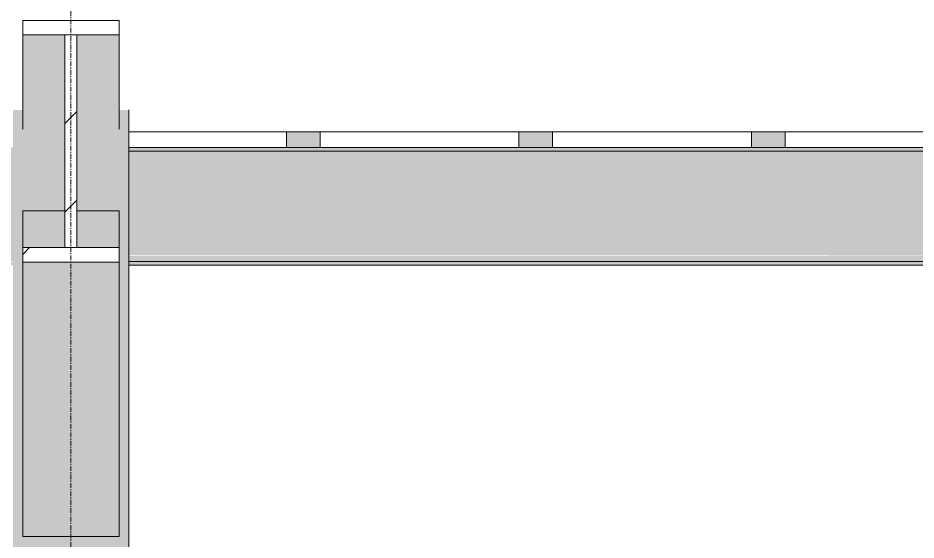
# Model space of a CAD drawing. Header units: inches. Extents: x -54880 to -186, y -132 to 853.
# Drawn here: x -12447.8 to -12354.5, y 293.1 to 347.3 of the extents above; entities that cross this region are included whole.
import ezdxf

# ---------------------------------------------------------------- set-up
doc = ezdxf.new("R2010")
doc.units = ezdxf.units.IN
doc.header["$MEASUREMENT"] = 0
doc.linetypes.add('Grid Line 1_2_', pattern=[0.875, 0.5, -0.125, 0.125, -0.125])
for name, color, linetype, lineweight in [('A-CLNG', 13, 'Continuous', 9), ('S-BEAM', 12, 'Continuous', 9), ('S-GRID', 1, 'Continuous', 9)]:
    doc.layers.add(name, color=color, linetype=linetype, lineweight=lineweight)
pattern_1 = [(45, (-38416.292, 98.42), (-19.00703, 19.00703), []), (45, (-38416.292, 127.22), (-19.00703, 19.00703), [])]

# ---------------------------------------------------------------- blocks, each defined once
blk = doc.blocks.new('W-Wide Flange - W12X26-1075749-Section 6')
at = {"layer": 'S-BEAM'}
h = blk.add_hatch(color=256, dxfattribs=at)
h.paths.add_polyline_path([(-22802.14, 333.447), (-22802.14, 333.826), (-23079.89, 333.826), (-23079.89, 333.447), (-22804.309, 333.447)], flags=0)
h.paths.add_polyline_path([(-26260.39, 333.447), (-25986.89, 333.447), (-25986.89, 333.826), (-26260.39, 333.826)], flags=0)
h.paths.add_polyline_path([(-23091.89, 333.447), (-23091.89, 333.826), (-23369.39, 333.826), (-23369.39, 333.447), (-23115.342, 333.447)], flags=0)
h.paths.add_polyline_path([(-25974.89, 333.447), (-25697.39, 333.447), (-25697.39, 333.826), (-25974.89, 333.826)], flags=0)
h.paths.add_polyline_path([(-23381.39, 333.447), (-23381.39, 333.826), (-23658.89, 333.826), (-23658.89, 333.447), (-23391.816, 333.447)], flags=0)
h.paths.add_polyline_path([(-25685.39, 333.447), (-25407.89, 333.447), (-25407.89, 333.826), (-25685.39, 333.826)], flags=0)
h.paths.add_polyline_path([(-23670.89, 333.447), (-23670.89, 333.826), (-23948.39, 333.826), (-23948.39, 333.447), (-23702.85, 333.447)], flags=0)
h.paths.add_polyline_path([(-25395.89, 333.447), (-25118.39, 333.447), (-25118.39, 333.826), (-25395.89, 333.826)], flags=0)
h.paths.add_polyline_path([(-23960.39, 333.447), (-23960.39, 333.826), (-24237.89, 333.826), (-24237.89, 333.447), (-23979.324, 333.447)], flags=0)
h.paths.add_polyline_path([(-25106.39, 333.447), (-24828.89, 333.447), (-24828.89, 333.826), (-25106.39, 333.826)], flags=0)
h.paths.add_polyline_path([(-24249.89, 333.447), (-24249.89, 333.826), (-24527.39, 333.826), (-24527.39, 333.447), (-24255.798, 333.447)], flags=0)
h.paths.add_polyline_path([(-24816.89, 333.447), (-24539.39, 333.447), (-24539.39, 333.826), (-24816.89, 333.826)], flags=0)
h = blk.add_hatch(color=256, dxfattribs=at)
h.paths.add_polyline_path([(-26260.39, 332.764), (-25986.89, 332.764), (-25986.89, 333.447), (-26260.39, 333.424), (-26260.39, 332.94)], flags=0)
h.paths.add_polyline_path([(-25327.134, 332.764), (-25118.39, 332.764), (-25118.39, 333.447), (-25395.89, 333.407), (-25395.89, 332.764), (-25361.694, 332.764)], flags=0)
h.paths.add_polyline_path([(-22802.14, 332.764), (-22802.14, 333.447), (-23079.89, 333.361), (-23079.89, 332.764), (-22804.309, 332.764)], flags=0)
h.paths.add_polyline_path([(-25106.39, 332.764), (-24828.89, 332.764), (-24828.89, 333.447), (-25106.39, 333.401), (-25106.39, 332.881)], flags=0)
h.paths.add_polyline_path([(-24816.89, 332.764), (-24539.39, 332.764), (-24539.39, 333.447), (-24816.89, 333.396), (-24816.89, 332.867)], flags=0)
h.paths.add_polyline_path([(-25407.89, 332.764), (-25407.89, 333.447), (-25685.39, 333.413), (-25685.39, 332.764), (-25430.812, 332.764)], flags=0)
h.paths.add_polyline_path([(-23091.89, 332.764), (-23091.89, 333.447), (-23369.39, 333.367), (-23369.39, 332.764), (-23115.342, 332.764)], flags=0)
h.paths.add_polyline_path([(-24527.39, 332.764), (-24249.89, 332.838), (-24249.89, 333.447), (-24527.39, 333.39), (-24527.39, 332.852)], flags=0)
h.paths.add_polyline_path([(-24237.89, 332.764), (-23960.39, 332.823), (-23960.39, 333.447), (-24237.89, 333.384), (-24237.89, 332.837)], flags=0)
h.paths.add_polyline_path([(-23948.39, 332.764), (-23670.89, 332.808), (-23670.89, 333.447), (-23948.39, 333.378), (-23948.39, 332.822)], flags=0)
h.paths.add_polyline_path([(-25697.39, 332.764), (-25697.39, 333.447), (-25974.89, 333.418), (-25974.89, 332.764), (-25707.286, 332.764)], flags=0)
h.paths.add_polyline_path([(-23381.39, 332.764), (-23381.39, 333.447), (-23658.89, 333.373), (-23658.89, 332.764), (-23391.816, 332.764)], flags=0)
h = blk.add_hatch(color=256, dxfattribs=at)
h.paths.add_polyline_path([(-26260.39, 322.67), (-25986.89, 322.67), (-25986.89, 332.764), (-26260.39, 332.764), (-26260.39, 329.539)], flags=0)
h.paths.add_polyline_path([(-22802.14, 322.67), (-22802.14, 332.764), (-23079.89, 332.764), (-23079.89, 322.67), (-22804.309, 322.67)], flags=0)
h.paths.add_polyline_path([(-25974.89, 322.67), (-25697.39, 322.67), (-25697.39, 332.764), (-25974.89, 332.764)], flags=0)
h.paths.add_polyline_path([(-23091.89, 322.67), (-23091.89, 332.764), (-23369.39, 332.764), (-23369.39, 322.67), (-23115.342, 322.67)], flags=0)
h.paths.add_polyline_path([(-25685.39, 322.67), (-25407.89, 322.67), (-25407.89, 332.764), (-25685.39, 332.764)], flags=0)
h.paths.add_polyline_path([(-23381.39, 322.67), (-23381.39, 332.764), (-23658.89, 332.764), (-23658.89, 322.67), (-23391.816, 322.67)], flags=0)
h.paths.add_polyline_path([(-25395.89, 322.67), (-25118.39, 322.67), (-25118.39, 332.764), (-25395.89, 332.764)], flags=0)
h.paths.add_polyline_path([(-23670.89, 322.67), (-23670.89, 332.764), (-23948.39, 332.764), (-23948.39, 322.67), (-23702.85, 322.67)], flags=0)
h.paths.add_polyline_path([(-25106.39, 322.67), (-24828.89, 322.67), (-24828.89, 332.764), (-25106.39, 332.764)], flags=0)
h.paths.add_polyline_path([(-23960.39, 322.67), (-23960.39, 332.764), (-24237.89, 332.764), (-24237.89, 322.67), (-23979.324, 322.67)], flags=0)
h.paths.add_polyline_path([(-24816.89, 322.67), (-24539.39, 322.67), (-24539.39, 332.764), (-24816.89, 332.764)], flags=0)
h.paths.add_polyline_path([(-24249.89, 322.67), (-24249.89, 332.764), (-24527.39, 332.764), (-24527.39, 322.67), (-24255.798, 322.67)], flags=0)
h = blk.add_hatch(color=256, dxfattribs=at)
h.paths.add_polyline_path([(-24539.39, 321.987), (-24539.39, 322.67), (-24816.89, 322.596), (-24816.89, 321.987), (-24566.831, 321.987)], flags=0)
h.paths.add_polyline_path([(-26260.39, 321.987), (-25986.89, 322.073), (-25986.89, 322.67), (-26260.39, 322.67), (-26260.39, 322.01)], flags=0)
h.paths.add_polyline_path([(-22838.868, 321.987), (-22802.14, 322.01), (-22802.14, 322.67), (-23079.89, 322.67), (-23079.89, 321.987), (-22873.428, 321.987)], flags=0)
h.paths.add_polyline_path([(-25974.89, 321.987), (-25697.39, 322.067), (-25697.39, 322.67), (-25974.89, 322.655), (-25974.89, 322.008)], flags=0)
h.paths.add_polyline_path([(-25685.39, 321.987), (-25407.89, 322.061), (-25407.89, 322.67), (-25685.39, 322.64), (-25685.39, 322.006)], flags=0)
h.paths.add_polyline_path([(-23091.89, 321.987), (-23091.89, 322.67), (-23369.39, 322.67), (-23369.39, 321.987), (-23115.342, 321.987)], flags=0)
h.paths.add_polyline_path([(-25395.89, 321.987), (-25118.39, 322.055), (-25118.39, 322.67), (-25395.89, 322.626), (-25395.89, 322.004)], flags=0)
h.paths.add_polyline_path([(-25106.39, 321.987), (-24828.89, 322.05), (-24828.89, 322.67), (-25106.39, 322.611), (-25106.39, 322.002)], flags=0)
h.paths.add_polyline_path([(-23381.39, 321.987), (-23381.39, 322.67), (-23658.89, 322.67), (-23658.89, 321.987), (-23391.816, 321.987)], flags=0)
h.paths.add_polyline_path([(-23702.85, 321.987), (-23670.89, 322.027), (-23670.89, 322.67), (-23948.39, 322.67), (-23948.39, 321.987), (-23737.409, 321.987)], flags=0)
h.paths.add_polyline_path([(-24527.39, 321.987), (-24249.89, 322.038), (-24249.89, 322.67), (-24527.39, 322.67), (-24527.39, 321.998)], flags=0)
h.paths.add_polyline_path([(-24237.89, 321.987), (-23960.39, 322.033), (-23960.39, 322.67), (-24237.89, 322.67), (-24237.89, 321.996)], flags=0)
h = blk.add_hatch(color=256, dxfattribs=at)
h.paths.add_polyline_path([(-22802.14, 321.608), (-22802.14, 321.987), (-23079.89, 321.987), (-23079.89, 321.608), (-22804.309, 321.608)], flags=0)
h.paths.add_polyline_path([(-26260.39, 321.608), (-25986.89, 321.608), (-25986.89, 321.987), (-26260.39, 321.987)], flags=0)
h.paths.add_polyline_path([(-23091.89, 321.608), (-23091.89, 321.987), (-23369.39, 321.987), (-23369.39, 321.608), (-23115.342, 321.608)], flags=0)
h.paths.add_polyline_path([(-25974.89, 321.608), (-25697.39, 321.608), (-25697.39, 321.987), (-25974.89, 321.987)], flags=0)
h.paths.add_polyline_path([(-23381.39, 321.608), (-23381.39, 321.987), (-23658.89, 321.987), (-23658.89, 321.608), (-23391.816, 321.608)], flags=0)
h.paths.add_polyline_path([(-25685.39, 321.608), (-25407.89, 321.608), (-25407.89, 321.987), (-25685.39, 321.987)], flags=0)
h.paths.add_polyline_path([(-23670.89, 321.608), (-23670.89, 321.987), (-23948.39, 321.987), (-23948.39, 321.608), (-23702.85, 321.608)], flags=0)
h.paths.add_polyline_path([(-25395.89, 321.608), (-25118.39, 321.608), (-25118.39, 321.987), (-25395.89, 321.987)], flags=0)
h.paths.add_polyline_path([(-23960.39, 321.608), (-23960.39, 321.987), (-24237.89, 321.987), (-24237.89, 321.608), (-23979.324, 321.608)], flags=0)
h.paths.add_polyline_path([(-25106.39, 321.608), (-24828.89, 321.608), (-24828.89, 321.987), (-25106.39, 321.987)], flags=0)
h.paths.add_polyline_path([(-24249.89, 321.608), (-24249.89, 321.987), (-24527.39, 321.987), (-24527.39, 321.608), (-24255.798, 321.608)], flags=0)
h.paths.add_polyline_path([(-24816.89, 321.608), (-24539.39, 321.608), (-24539.39, 321.987), (-24816.89, 321.987)], flags=0)
for p, q in [((-24539.39, 333.826), (-24816.89, 333.826)), ((-24539.39, 333.447), (-24816.89, 333.447)), ((-24816.89, 321.987), (-24539.39, 321.987)), ((-24539.39, 321.608), (-24816.89, 321.608))]:
    blk.add_line(p, q, dxfattribs=at)
blk = doc.blocks.new('columns and girder2 - one-V395-Section 6')
at = {"layer": 'S-BEAM'}
h = blk.add_hatch(dxfattribs=at)
h.set_pattern_fill('FP_24', color=256, style=0, pattern_type=2)
h.set_pattern_definition(pattern_1)
h.paths.add_polyline_path([(-24827.89, 321.93), (-24817.89, 321.93), (-24817.89, 323.434), (-24827.89, 323.434)], flags=0)
h.paths.add_polyline_path([(-24827.89, 345.519), (-24817.89, 345.519), (-24817.89, 347.021), (-24827.89, 347.021)], flags=0)
h = blk.add_hatch(color=256, dxfattribs=at)
h.paths.add_polyline_path([(-24827.89, 335.721), (-24823.515, 335.721), (-24823.515, 345.519), (-24827.89, 345.519), (-24827.89, 338.914)], flags=0)
h.paths.add_polyline_path([(-24822.265, 335.721), (-24817.89, 335.721), (-24817.89, 345.519), (-24822.265, 345.519), (-24822.265, 338.914)], flags=0)
h = blk.add_hatch(dxfattribs=at)
h.set_pattern_fill('FP_24', color=256, style=0, pattern_type=2)
h.set_pattern_definition(pattern_1)
h.paths.add_polyline_path([(-24823.515, 323.434), (-24822.265, 323.434), (-24822.265, 345.519), (-24823.515, 345.519), (-24823.515, 338.914)], flags=0)
for points in [[(-24817.89, 290.852), (-24816.89, 290.852), (-24816.89, 337.719), (-24817.89, 337.719), (-24817.89, 335.721), (-24822.265, 335.721), (-24822.265, 327.257), (-24817.89, 327.257), (-24817.89, 293.435), (-24827.89, 293.435), (-24827.89, 327.257), (-24823.515, 327.257), (-24823.515, 335.721), (-24827.89, 335.721), (-24827.89, 337.719), (-24828.89, 337.719), (-24828.89, 290.852), (-24827.89, 290.852)], [(-24817.89, 293.435), (-24817.89, 321.93), (-24827.89, 321.93), (-24827.89, 293.435)]]:
    blk.add_hatch(color=256, dxfattribs=at).paths.add_polyline_path(points, flags=0)
h = blk.add_hatch(color=256, dxfattribs=at)
h.paths.add_polyline_path([(-24823.515, 323.434), (-24823.515, 327.257), (-24827.89, 327.257), (-24827.89, 323.434)], flags=0)
h.paths.add_polyline_path([(-24817.89, 323.434), (-24817.89, 327.257), (-24822.265, 327.257), (-24822.265, 323.434)], flags=0)
at = {"layer": 'S-BEAM', "lineweight": 15}
for p, q in [((-24817.89, 347.021), (-24827.89, 347.021)), ((-24827.89, 347.021), (-24827.89, 345.519)), ((-24817.89, 345.519), (-24817.89, 347.021)), ((-24827.89, 345.519), (-24817.89, 345.519)), ((-24822.265, 345.519), (-24823.515, 345.519)), ((-24823.515, 345.519), (-24823.515, 323.434)), ((-24822.265, 323.434), (-24822.265, 345.519)), ((-24817.89, 323.434), (-24827.89, 323.434)), ((-24827.89, 323.434), (-24827.89, 321.93)), ((-24823.515, 323.434), (-24822.265, 323.434)), ((-24817.89, 321.93), (-24817.89, 323.434)), ((-24827.89, 321.93), (-24817.89, 321.93))]:
    blk.add_line(p, q, dxfattribs=at)
at = {"layer": 'S-BEAM'}
for p, q in [((-24827.89, 335.721), (-24827.89, 345.519)), ((-24817.89, 345.519), (-24817.89, 335.721)), ((-24816.89, 337.719), (-24816.89, 290.852)), ((-24827.89, 327.257), (-24823.515, 327.257)), ((-24827.89, 323.434), (-24827.89, 327.257)), ((-24822.265, 327.257), (-24817.89, 327.257)), ((-24817.89, 327.257), (-24817.89, 323.434)), ((-24827.89, 293.435), (-24827.89, 321.93)), ((-24817.89, 321.93), (-24817.89, 293.435)), ((-24827.89, 293.435), (-24817.89, 293.435))]:
    blk.add_line(p, q, dxfattribs=at)
blk = doc.blocks.new('Dimension Lumber - 4x8-1074504-Section 6')
at = {"layer": 'S-BEAM'}
blk.add_hatch(color=256, dxfattribs=at).paths.add_polyline_path([(-26248.015, 333.826), (-26244.515, 333.826), (-26244.515, 335.459), (-26248.015, 335.459)], flags=0)
for p, q in [((-26248.015, 335.459), (-26248.015, 333.826)), ((-26244.515, 335.459), (-26244.515, 333.826))]:
    blk.add_line(p, q, dxfattribs=at)

msp = doc.modelspace()

# ---------------------------------------------------------------- linework, layer by layer
at = {"layer": 'A-CLNG'}
msp.add_line((-12436.25761, 335.45884), (-12158.75761, 335.45884), dxfattribs=at)
at = {"layer": 'S-GRID', "linetype": 'Grid Line 1_2_'}
msp.add_line((-12442.25761, -132), (-12442.25761, 573.76478), dxfattribs=at)
msp.add_line((-12442.25761, -132), (-12442.25761, 573.76478), dxfattribs=at)

# ---------------------------------------------------------------- block references
at = {"layer": 'S-BEAM'}
for name, p in [('columns and girder2 - one-V395-Section 6', (12380.63261, 0)), ('Dimension Lumber - 4x8-1074504-Section 6', (13828.13261, 0)), ('Dimension Lumber - 4x8-1074504-Section 6', (13852.25761, 0)), ('Dimension Lumber - 4x8-1074504-Section 6', (13876.38261, 0)), ('W-Wide Flange - W12X26-1075749-Section 6', (12380.63261, 0))]:
    msp.add_blockref(name, p, dxfattribs=at)

doc.saveas('drawing.dxf')
